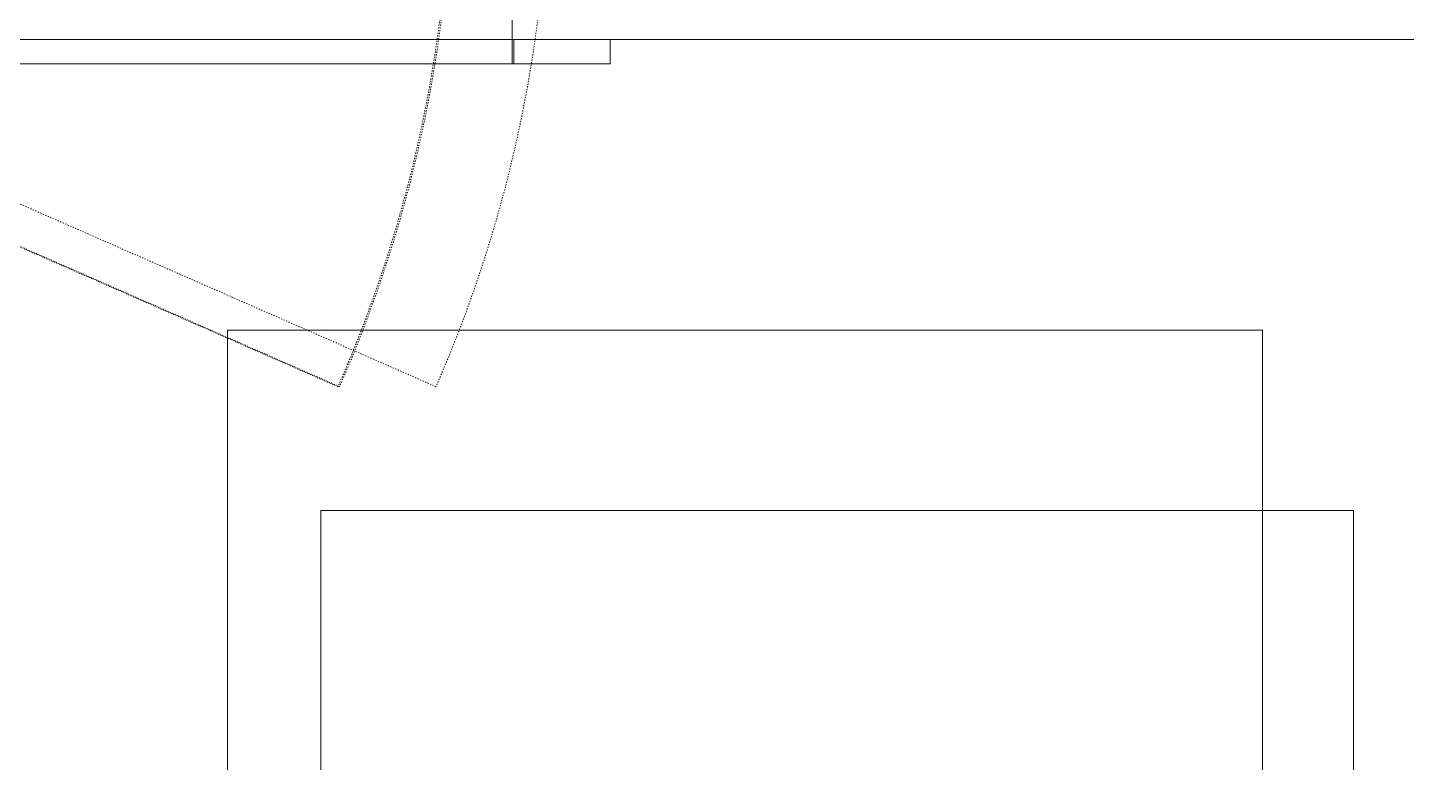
# Model space of a CAD drawing. Extents: x -1133 to 23780, y -1311 to 8245.
# Drawn here: x 15382.8 to 15497.2, y 2743 to 2804 of the extents above; entities that cross this region are included whole.
import ezdxf

# ---------------------------------------------------------------- set-up
doc = ezdxf.new("R2010")
doc.units = 0
doc.header["$MEASUREMENT"] = 0
doc.linetypes.add('DOT2', pattern=[0.125, 0, -0.125])
doc.layers.get('0').update_dxf_attribs({"color": 9, "lineweight": 9})
for name, color, linetype, lineweight in [('05', 9, 'Continuous', 9), ('06D', 9, 'Continuous', 9), ('14', 9, 'Continuous', 9), ('20', 9, 'DOT2', 9), ('35', 9, 'Continuous', 9)]:
    doc.layers.add(name, color=color, linetype=linetype, lineweight=lineweight)

# ---------------------------------------------------------------- blocks, each defined once
blk = doc.blocks.new('p-ma-audi')
blk.add_line((-7.57, 155.19), (-7.57, 200))
at = {"flags": 128}
blk.add_lwpolyline([(-7.57, 200), (-7.57, 214.96), (-93.45, 214.96), (-93.45, 155.19), (-85.7, 155.19)], dxfattribs=at)
for points in [[(-85.7, 200), (-85.7, 0), (0, 0), (0, 200), (-85.7, 200)], [(-85.7, 200), (-85.7, 0), (0, 0), (0, 200)]]:
    blk.add_lwpolyline(points, close=True, dxfattribs=at)
blk = doc.blocks.new('fsdfsfsfsfd')
at = {"layer": '06D', "elevation": 0}
blk.add_lwpolyline([(52591.75, -74474.98), (52589.75, -74474.98), (52589.75, -74595.98), (52591.75, -74595.98)], dxfattribs=at)
at = {"layer": '20', "elevation": 0}
blk.add_lwpolyline([(52607.49, -74590.87), (52562.94, -74489.43)], dxfattribs=at)
at = {"layer": '20'}
blk.add_arc((52607.49, -74590.87), 110.79, 89.607, 113.7086, dxfattribs=at)
blk = doc.blocks.new('p-2. kat planı')
at = {"layer": '14'}
blk.add_lwpolyline([(15423, 2820.22), (15423, 2803), (15677, 2803), (15677, 2820.22)], dxfattribs=at)
at = {"xscale": -1, "rotation": 270}
blk.add_blockref('fsdfsfsfsfd', (89897.98, -49788.75), dxfattribs=at)

msp = doc.modelspace()

# ---------------------------------------------------------------- linework, layer by layer
at = {"layer": '35'}
msp.add_lwpolyline([(14487.5, 2447), (14487.5, 2743), (14554.5, 2743), (14554.5, 2803), (15170.5, 2803), (15170.5, 2743), (15254.5, 2743), (15254.5, 2803), (15870.5, 2803), (15870.5, 2743), (15935.5, 2743), (15935.5, 2447), (15870.5, 2447), (15870.5, 2363), (15254.5, 2363), (15254.5, 2447), (15170.5, 2447), (15170.5, 2363), (14554.5, 2363), (14554.5, 2447)], close=True, dxfattribs=at)

# ---------------------------------------------------------------- block references
msp.add_blockref('p-2. kat planı', (0, 0))
at = {"xscale": -1, "rotation": 270}
for p in [(89898.11, -49788.75), (89906.11, -49788.75)]:
    msp.add_blockref('fsdfsfsfsfd', p, dxfattribs=at)
at = {"layer": '05', "color": 7}
msp.add_blockref('p-ma-audi', (15492.83, 2563.92), dxfattribs=at)

doc.saveas('drawing.dxf')
